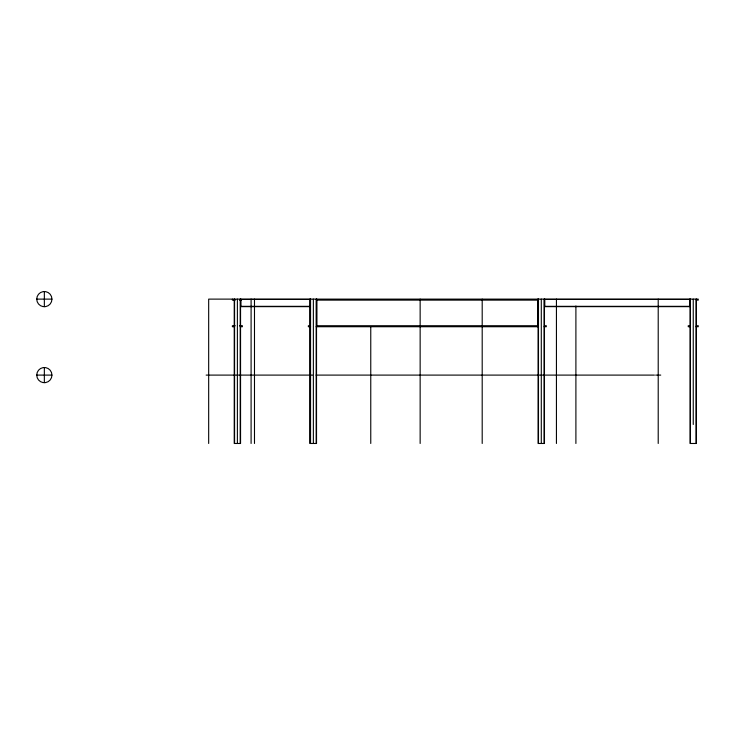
<?xml version="1.0" encoding="UTF-8"?>
<svg xmlns="http://www.w3.org/2000/svg" width="735" height="735" viewBox="0 0 735 735"><rect width="100%" height="100%" fill="white"/><g stroke="black" fill="none" stroke-linecap="round" stroke-linejoin="round"><path stroke-width="1.1" d="M36.75 299.117L51.946 299.117A7.598 7.598 0 0 0 40.544 292.539A7.598 7.598 0 0 0 40.544 305.705A7.598 7.598 0 0 0 51.946 299.117M240.869 299.448L309.885 299.448M544.773 299.448L689.77 299.448M235.218 300.119L232.389 300.119L232.389 299.117M239.555 300.119L241.447 300.119M316.849 300.119L537.809 300.119M696.357 300.119L698.25 300.119L698.25 299.117L208.676 299.117L208.676 443.481M240.869 306.33L309.885 306.33M544.773 306.33L689.77 306.33M309.885 306.651L240.869 306.651L240.869 299.117M235.218 325.724L232.389 325.724L232.389 326.726L234.612 326.726M239.555 325.724L242.394 325.724L242.394 326.726L240.17 326.726M310.253 325.724L308.36 325.724L308.36 326.726L310.583 326.726M316.849 325.724L537.809 325.724M544.405 325.724L546.298 325.724L546.298 326.726L544.075 326.726M690.137 325.724L688.245 325.724L688.245 326.726L690.468 326.726M696.357 325.724L698.25 325.724L698.25 326.726L696.027 326.726M316.142 326.726L538.516 326.726M36.75 375.098L51.946 375.098A7.598 7.598 0 0 0 40.544 368.52A7.598 7.598 0 0 0 40.544 381.676A7.598 7.598 0 0 0 51.946 375.098M206.14 375.098L312.522 375.098M316.041 375.098L654.407 375.098M655.666 375.098L660.747 375.098M696.413 299.117L696.413 443.481L690.082 443.481L690.082 299.117M696.063 299.117L696.063 443.481M693.252 299.117L693.252 424.481M690.441 299.117L690.441 443.481M689.77 299.117L689.77 306.651L544.773 306.651L544.773 299.117M658.211 299.117L658.211 443.481M575.9 305.999L575.9 443.481M556.432 299.117L556.432 443.481M544.46 299.117L544.46 443.481L538.13 443.481L538.13 299.117M544.102 299.117L544.102 443.481M541.291 299.117L541.291 443.481M538.479 299.117L538.479 443.481M537.809 299.117L537.809 326.726M482.197 299.117L482.197 443.481M420.144 299.117L420.144 443.481M370.762 326.616L370.762 443.481M316.849 299.117L316.849 326.726M316.528 299.117L316.528 443.481L310.198 443.481L310.198 299.117M316.179 299.117L316.179 443.481M313.367 299.117L313.367 443.481M310.556 299.117L310.556 443.481M309.977 299.117L309.977 443.481M254.485 299.117L254.485 443.481M251.094 299.117L251.094 443.481M240.556 299.117L240.556 443.481L234.226 443.481L234.226 299.117M240.198 299.117L240.198 443.481M237.387 299.117L237.387 443.481M234.575 299.117L234.575 443.481M44.348 291.519L44.348 306.715M44.348 367.5L44.348 382.696"/></g></svg>
